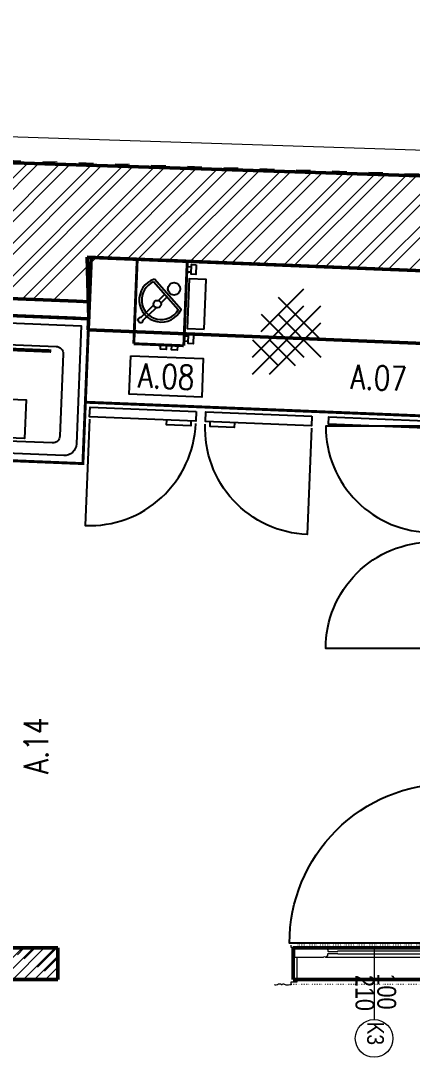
# Model space of a CAD drawing. Header units: inches. Extents: x -3731 to -279, y 59992 to 62726.
# Drawn here: x -1812.9 to -1650.7, y 61802.9 to 62231.9 of the extents above; entities that cross this region are included whole.
import ezdxf
from ezdxf.enums import TextEntityAlignment as Align

# ---------------------------------------------------------------- set-up
doc = ezdxf.new("R2010")
doc.units = ezdxf.units.IN
for name, pattern in [('ACAD_ISO03W100', [30, 12, -18]), ('DOT', [6.35, 0, -6.35]), ('HIDDEN', [9.525, 6.35, -3.175])]:
    doc.linetypes.add(name, pattern=pattern)
for name, color, linetype in [('-DWG_ANA', 7, 'Continuous'), ('-DWG_DETAY1', 7, 'Continuous'), ('-DWG_DETAY2', 7, 'Continuous'), ('-DWG_DETAY4', 7, 'Continuous'), ('NO', 7, 'Continuous'), ('NO-C', 7, 'Continuous'), ('PLAN', 9, 'Continuous')]:
    doc.layers.add(name, color=color, linetype=linetype)
for name, color, linetype, lineweight in [('A-DUVAR 0.50', 40, 'Continuous', 50), ('A-KAPI A DOGR 0.13', 73, 'Continuous', 13), ('A-KAPI A DOGR 0.20', 46, 'Continuous', 20), ('A-KAPI NOKT', 35, 'DOT', 9), ('Auto-Silik_Cizgiler', 47, 'Continuous', 9), ('Auto-SilikCizgiler', 251, 'Continuous', 9), ('BACAHATCH', 8, 'Continuous', 13), ('PENYAZILARI', 84, 'Continuous', 20)]:
    doc.layers.add(name, color=color, linetype=linetype, lineweight=lineweight)
doc.styles.add('ROMANS', font='romans.shx', dxfattribs={"width": 0.8})
doc.styles.add('STYLE1', font='technic_.ttf')

# ---------------------------------------------------------------- blocks, each defined once
blk = doc.blocks.new('EK_54L')
at = {"layer": '-DWG_DETAY1', "color": 0}
blk.add_lwpolyline([(-22, -7), (22, -7, -0.414214), (25, -10), (25, -44, -0.414214), (22, -47), (-22, -47, -0.414214), (-25, -44), (-25, -10, -0.414214)], format="xyb", close=True, dxfattribs=at)
at = {"layer": '-DWG_DETAY2', "color": 0, "const_width": 1.5}
blk.add_lwpolyline([(20, -9), (-21, -9, 0.414214), (-23, -11), (-23, -44)], format="xyb", dxfattribs=at)
at = {"layer": '-DWG_DETAY2', "color": 0}
for points in [[(-17, -10), (-17, -20)], [(-22, -15), (-12, -15)]]:
    blk.add_lwpolyline(points, dxfattribs=at)
blk.add_circle((-17, -15), 4, dxfattribs=at)
blk = doc.blocks.new('E_146')
at = {"layer": '-DWG_ANA', "color": 0, "const_width": 1.2}
blk.add_lwpolyline([(0, -60), (0, 0), (140, 0), (140, -60)], close=True, dxfattribs=at)
at = {"layer": '-DWG_DETAY1', "color": 0, "linetype": 'Continuous'}
blk.add_lwpolyline([(3, -52), (3, -3), (137, -3), (137, -52, -0.414214), (132, -57), (8, -57, -0.414214)], format="xyb", close=True, dxfattribs=at)
blk = doc.blocks.new('E1N146R')
at = {"layer": '-DWG_DETAY1', "color": 0}
for points in [[(10, -15), (75, -15, -0.254901)], [(10, -20), (75, -20, -0.254901)], [(10, -25), (75, -25, -0.254901)], [(10, -30), (75, -30, -0.254901)], [(10, -35), (75, -35, -0.254901)], [(10, -40), (75, -40, -0.254901)], [(10, -45), (75, -45, -0.254901)], [(10, -50), (75, -50, -0.254901)]]:
    blk.add_lwpolyline(points, format="xyb", dxfattribs=at)
at = {"layer": 'NO-C', "color": 0}
blk.add_lwpolyline([(84.4, -50.6), (84.4, -34.6), (115.4, -34.6), (115.4, -50.6)], close=True, dxfattribs=at)
at = {"layer": '-DWG_DETAY1', "color": 0, "linetype": 'Continuous'}
blk.add_blockref('EK_54L', (105, -5), dxfattribs=at)
at = {"layer": 'PLAN', "color": 0, "linetype": 'Continuous'}
blk.add_blockref('E_146', (0, 0), dxfattribs=at)
at = {"layer": 'NO', "linetype": 'Continuous', "style": 'ROMANS', "width": 0.8}
blk.add_attdef('NO', text='', height=10, dxfattribs=at).set_placement((99.4, -42.6), align=Align.MIDDLE)
blk = doc.blocks.new('A$C6E7B0E9E')
at = {"layer": '-DWG_ANA', "color": 0, "const_width": 0.8}
blk.add_lwpolyline([(0.4, 0.4), (0.4, 70.4), (63.4, 70.4), (63.4, 0.4)], close=True, dxfattribs=at)
at = {"layer": '-DWG_DETAY1', "color": 0}
blk.add_lwpolyline([(65.4, 2.4), (65.4, 68.4), (70.4, 68.4), (70.4, 2.4)], close=True, dxfattribs=at)
at = {"layer": '-DWG_DETAY2', "color": 0, "linetype": 'HIDDEN'}
blk.add_lwpolyline([(58.4, 5.4), (5.4, 5.4), (5.4, 65.4), (58.4, 65.4)], close=True, dxfattribs=at)
at = {"layer": '-DWG_DETAY2', "color": 0}
blk.add_lwpolyline([(70.4, 7.4), (74.4, 7.4), (74.4, 5.4), (70.4, 5.4)], dxfattribs=at)
at = {"layer": '-DWG_DETAY4', "color": 0}
blk.add_lwpolyline([(70.4, 68.4), (136.4, 68.4, -0.414214), (70.4, 2.4, -0.414214)], format="xyb", dxfattribs=at)
at = {"layer": 'NO', "linetype": 'Continuous', "style": 'ROMANS', "width": 0.8}
blk.add_attdef('NO', text='', height=10, rotation=90, dxfattribs=at).set_placement((48.4, 48.4), align=Align.MIDDLE)
blk = doc.blocks.new('SBT_KR')
at = {"layer": '-DWG_DETAY1', "color": 0}
blk.add_lwpolyline([(-2, -2), (-2, -6), (-46, -6), (-46, -2)], close=True, dxfattribs=at)
at = {"layer": '-DWG_DETAY2', "color": 0}
blk.add_lwpolyline([(-34, -6), (-34, -8), (-44, -8), (-44, -6)], dxfattribs=at)
at = {"layer": '-DWG_DETAY4', "color": 0}
blk.add_lwpolyline([(-2, -7), (-2, -51.01, -0.414214), (-46.01, -7)], format="xyb", dxfattribs=at)
blk = doc.blocks.new('SBT_KL')
at = {"layer": '-DWG_DETAY1', "color": 0}
blk.add_lwpolyline([(46, -2), (46, -6), (2, -6), (2, -2)], close=True, dxfattribs=at)
at = {"layer": '-DWG_DETAY2', "color": 0}
blk.add_lwpolyline([(44, -6), (44, -8), (34, -8), (34, -6)], dxfattribs=at)
at = {"layer": '-DWG_DETAY4', "color": 0}
blk.add_lwpolyline([(2, -7), (2, -51.01, 0.414214), (46.01, -7)], format="xyb", dxfattribs=at)
blk = doc.blocks.new('A$C5E1E09C9')
at = {"layer": '-DWG_ANA', "color": 0, "const_width": 1.2}
blk.add_lwpolyline([(121.01, 143.6), (121.01, 0.6), (51.01, 0.6), (51.01, 143.6)], close=True, dxfattribs=at)
at = {"layer": '-DWG_DETAY1', "color": 0}
blk.add_lwpolyline([(49.01, 2.6), (46.01, 2.6), (46.01, 42.6), (49.01, 42.6)], close=True, dxfattribs=at)
at = {"layer": '-DWG_DETAY1', "color": 0, "rotation": 270}
for name, p in [('SBT_KL', (51.01, 143.6)), ('SBT_KR', (51.01, 47.6))]:
    blk.add_blockref(name, p, dxfattribs=at)
at = {"layer": 'NO', "linetype": 'Continuous', "style": 'ROMANS', "width": 0.8}
blk.add_attdef('NO', text='', height=10, rotation=270, dxfattribs=at).set_placement((66.01, 22.6), align=Align.MIDDLE)
blk = doc.blocks.new('A$C6EAF7E2A')
at = {"layer": '-DWG_ANA', "color": 0, "const_width": 1.2}
blk.add_lwpolyline([(0.6, 111.01), (143.6, 111.01), (143.6, 51.01), (0.6, 51.01)], close=True, dxfattribs=at)
at = {"layer": '-DWG_DETAY1', "color": 0}
blk.add_lwpolyline([(141.6, 49.01), (141.6, 46.01), (101.6, 46.01), (101.6, 49.01)], close=True, dxfattribs=at)
for name, p in [('SBT_KL', (0.6, 51.01)), ('SBT_KR', (96.6, 51.01))]:
    blk.add_blockref(name, p, dxfattribs=at)
at = {"layer": 'NO', "linetype": 'Continuous', "style": 'ROMANS', "width": 0.8}
blk.add_attdef('NO', text='', height=10, dxfattribs=at).set_placement((121.6, 66.01), align=Align.MIDDLE)
blk = doc.blocks.new('T_PC')
at = {"layer": '-DWG_DETAY2', "color": 0}
for points in [[(27.93, 27.07), (45.61, 44.75)], [(35, 41.21), (52.68, 23.54)], [(24.39, 9.39), (52.68, 37.68)], [(24.39, 16.46), (45.61, 37.68)], [(27.93, 34.14), (45.61, 16.46)], [(31.46, 9.39), (52.68, 30.61)], [(35, 34.14), (52.68, 16.46)], [(24.39, 23.54), (35, 12.93)], [(31.46, 23.54), (42.07, 12.93)]]:
    blk.add_lwpolyline(points, dxfattribs=at)
blk = doc.blocks.new('ROB-MSD050')
at = {"layer": '-DWG_ANA', "color": 0, "const_width": 1.2}
for points in [[(0, -35), (0, 0), (20.73, 0), (20.73, -35)], [(0, -35), (20.73, -35)]]:
    blk.add_lwpolyline(points, dxfattribs=at)
at = {"layer": '-DWG_DETAY1', "color": 0}
for points in [[(22.54, -2.32), (20.54, -2.32), (20.54, -4.32), (22.54, -4.32)], [(24.54, -1.32), (24.54, -5.32), (22.54, -5.32), (22.54, -1.32), (24.54, -1.32)], [(24.54, -30.02), (24.54, -34.02), (22.54, -34.02), (22.54, -30.02), (24.54, -30.02)], [(22.54, -31.02), (20.54, -31.02), (20.54, -33.02), (22.54, -33.02)]]:
    blk.add_lwpolyline(points, dxfattribs=at)
blk.add_lwpolyline([(28.89, -27.82), (28.89, -7.23), (21.78, -7.23), (21.78, -27.82)], close=True, dxfattribs=at)
at = {"layer": '-DWG_DETAY2', "color": 0, "linetype": 'Continuous'}
for points in [[(7.42, -7.89, 1.51174), (19.04, -20.06), (7.42, -7.89)], [(7.18, -9.08, 1.387786), (17.84, -20.25), (7.18, -9.08)]]:
    blk.add_lwpolyline(points, format="xyb", dxfattribs=at)
for points in [[(9.46, -16.72), (11.88, -14.19)], [(10.53, -17.77), (12.96, -15.23)], [(2.44, -24.03), (7.55, -18.7)], [(3.44, -25.16), (8.65, -19.73)]]:
    blk.add_lwpolyline(points, dxfattribs=at)
at = {"layer": '-DWG_DETAY2', "color": 0}
for points in [[(13.47, -35.27), (13.47, -36.87), (11.1, -36.87), (11.1, -35.27)], [(18.08, -35.27), (18.08, -36.87), (15.72, -36.87), (15.72, -35.27)]]:
    blk.add_lwpolyline(points, dxfattribs=at)
at = {"layer": '-DWG_DETAY2', "color": 0, "linetype": 'Continuous'}
for centre, radius in [((15.74, -11.62), 2.56), ((9.04, -18.22), 1.56)]:
    blk.add_circle(centre, radius, dxfattribs=at)
blk.add_arc((2.38, -25.09), 1.06, 86.8032, 356.3673, dxfattribs=at)
at = {"layer": 'NO-C', "color": 0}
blk.add_lwpolyline([(-1, -40), (29, -40), (29, -56), (-1, -56)], close=True, dxfattribs=at)
at = {"layer": 'NO', "linetype": 'Continuous', "style": 'ROMANS', "width": 0.8}
blk.add_attdef('NO', text='', height=10, dxfattribs=at).set_placement((14, -48), align=Align.MIDDLE)
blk = doc.blocks.new('A$C71844D92')
at = {"layer": 'A-DUVAR 0.50', "color": 0}
for p, q in [((0, 8.9), (1.22, 38.88)), ((1.22, 38.88), (219.31, 30.02)), ((219.31, 30.02), (219.31, 0)), ((219.31, 0), (0, 8.9))]:
    blk.add_line(p, q, dxfattribs=at)
at = {"layer": 'NO', "linetype": 'Continuous', "style": 'ROMANS', "width": 0.8}
blk.add_attdef('NO', text='', height=10, rotation=357.6748, dxfattribs=at).set_placement((181.61, 13.05), align=Align.MIDDLE)

msp = doc.modelspace()

# ---------------------------------------------------------------- hatches: boundary and pattern name
at = {"layer": 'Auto-Silik_Cizgiler'}
h = msp.add_hatch(dxfattribs=at)
h.set_pattern_fill('ANSI31', color=256)
h.set_pattern_definition([(45, (19520.1213, 46545.3443), (-2.24506403, 2.24506403), [])])
h.paths.add_polyline_path([(-1873.77, 61848.08), (-1797.56, 61848.08), (-1797.56, 61835.08), (-1873.8, 61834.85)])
h = msp.add_hatch(dxfattribs=at)
h.set_pattern_fill('ANSI32', color=256)
h.set_pattern_definition([(45, (18229.863, 50678.464), (-6.735192, 6.735192), []), (45, (18234.353, 50678.464), (-6.735192, 6.735192), [])])
h.paths.add_polyline_path([(-1817.85, 61848.08), (-1797.56, 61848.08), (-1797.56, 61835.08), (-1817.89, 61847.5)])

# ---------------------------------------------------------------- linework, layer by layer
at = {"layer": 'A-DUVAR 0.50'}
for p, q in [((-3316.98, 62221.75), (-1318.03, 62156.97)), ((-1789.78, 62115.8), (-1933.22, 62121.63)), ((-1789.78, 62115.8), (-1784.4, 62115.58))]:
    msp.add_line(p, q, dxfattribs=at)
at = {"layer": 'A-DUVAR 0.50', "color": 0}
for p, q in [((-1542.23, 62164.24), (-1958.22, 62177.72)), ((-1565.56, 62125.08), (-1785.38, 62134)), ((-1785.38, 62134), (-1784.68, 62108.53)), ((-1714.44, 62131.12), (-1565.56, 62125.08)), ((-1790.12, 62108.75), (-1933.56, 62114.58)), ((-1933.56, 62114.58), (-1784.68, 62108.53)), ((-1933.56, 61848.08), (-1797.56, 61848.08)), ((-1797.56, 61848.08), (-1797.56, 61835.08)), ((-1700.06, 61848.08), (-1700.06, 61835.08)), ((-1700.06, 61848.08), (-1565.56, 61848.08)), ((-2022.33, 61835.08), (-1797.56, 61835.08)), ((-1700.06, 61835.08), (-1499.27, 61835.08))]:
    msp.add_line(p, q, dxfattribs=at)
at = {"layer": 'A-DUVAR 0.50'}
for points in [[(-1873.77, 61848.08), (-1797.56, 61848.08)], [(-1797.56, 61835.08), (-1873.77, 61834.85)]]:
    msp.add_lwpolyline(points, dxfattribs=at)
at = {"layer": 'A-KAPI A DOGR 0.13'}
msp.add_line((-1687.62, 61848.23), (-1700.93, 61848.23), dxfattribs=at)
for points in [[(-1699.43, 61848.23), (-1699.43, 61844.23), (-1687.62, 61844.23)], [(-1686.29, 61848.23), (-1614.33, 61848.23), (-1614.33, 61844.23)], [(-1685.48, 61846.66), (-1681.48, 61846.66)], [(-1685.48, 61845.8), (-1681.48, 61845.8)], [(-1681.48, 61846.66), (-1681.48, 61846.86), (-1631.94, 61846.86)], [(-1681.48, 61845.8), (-1681.48, 61845.6), (-1631.94, 61845.6)]]:
    msp.add_lwpolyline(points, dxfattribs=at)
for points in [[(-1687.62, 61848.23, -0.358492), (-1687.34, 61848.06, 0.345519), (-1686.74, 61847.97, -0.39009), (-1686.04, 61847.72, 0.249206), (-1685.84, 61847.58, -0.02009), (-1685.81, 61847.58)], [(-1687.62, 61844.23, 0.358492), (-1687.34, 61844.41, -0.345519), (-1686.74, 61844.49, 0.39009), (-1686.04, 61844.74, -0.249206), (-1685.84, 61844.88)], [(-1685.84, 61847.58, -0.367275), (-1685.62, 61847.43, -0.496975)], [(-1685.84, 61844.88, 0.367275), (-1685.62, 61845.04, 0.496975)], [(-1685.62, 61847.43), (-1685.62, 61846.79, 0.512658), (-1685.48, 61846.66)], [(-1685.62, 61845.04), (-1685.62, 61845.67, -0.512658), (-1685.48, 61845.8)]]:
    msp.add_lwpolyline(points, format="xyb", dxfattribs=at)
at = {"layer": 'A-KAPI A DOGR 0.20'}
for points in [[(-1700.93, 61848.23), (-1700.93, 61849.23)], [(-1686.71, 61844.23), (-1614.03, 61844.23), (-1614.03, 61848.23), (-1612.53, 61848.23), (-1612.53, 61849.23)], [(-1700.93, 61833.03), (-1700.93, 61834.06), (-1698.43, 61834.06), (-1698.43, 61844.23)]]:
    msp.add_lwpolyline(points, dxfattribs=at)
msp.add_lwpolyline([(-1707.73, 61833.02, 0.441019), (-1707.6, 61832.87, 0.237138), (-1706.56, 61832.92, -0.374201), (-1704.86, 61833.01, 0.132642), (-1704.72, 61832.95), (-1704.62, 61832.95, 0.41446), (-1704.54, 61833.02, -0.383371), (-1704.39, 61833.31, -0.155896), (-1704.01, 61833.25, -0.0157), (-1703.65, 61833.08, 0.035668), (-1703.02, 61832.81, 0.075404), (-1702.87, 61832.79, 0.050432), (-1700.97, 61833, 0.285097), (-1700.93, 61833.03)], format="xyb", dxfattribs=at)
at = {"layer": 'A-KAPI NOKT', "ltscale": 0.09}
for points in [[(-1613.34, 61849.23), (-1698.12, 61849.23)], [(-1613.3, 61833), (-1700.97, 61833)]]:
    msp.add_lwpolyline(points, dxfattribs=at)
at = {"layer": 'Auto-Silik_Cizgiler'}
for p, q in [((-1863.96, 62118.81), (-1809.86, 62172.91)), ((-1859.64, 62118.64), (-1805.51, 62172.77)), ((-1851.01, 62118.29), (-1796.81, 62172.49)), ((-1846.7, 62118.11), (-1792.46, 62172.35)), ((-1838.07, 62117.76), (-1783.76, 62172.07)), ((-1833.75, 62117.59), (-1779.41, 62171.93)), ((-1825.12, 62117.24), (-1770.71, 62171.64)), ((-1820.81, 62117.06), (-1766.37, 62171.5)), ((-1812.18, 62116.71), (-1757.67, 62171.22)), ((-1807.86, 62116.54), (-1753.32, 62171.08)), ((-1799.23, 62116.19), (-1744.62, 62170.8)), ((-1777.26, 62133.67), (-1740.27, 62170.66)), ((-1768.63, 62133.32), (-1731.57, 62170.38)), ((-1764.31, 62133.15), (-1727.22, 62170.23)), ((-1755.68, 62132.8), (-1718.52, 62169.95)), ((-1751.37, 62132.62), (-1714.18, 62169.81)), ((-1742.74, 62132.27), (-1705.48, 62169.53)), ((-1738.42, 62132.09), (-1701.13, 62169.39)), ((-1729.79, 62131.74), (-1692.43, 62169.11)), ((-1725.48, 62131.57), (-1688.08, 62168.97)), ((-1716.85, 62131.22), (-1679.38, 62168.68)), ((-1712.53, 62131.04), (-1675.03, 62168.54)), ((-1703.9, 62130.69), (-1666.33, 62168.26)), ((-1699.59, 62130.52), (-1661.99, 62168.12)), ((-1690.96, 62130.17), (-1653.29, 62167.84)), ((-1686.64, 62129.99), (-1648.94, 62167.7)), ((-1678.01, 62129.64), (-1640.24, 62167.42)), ((-1673.7, 62129.47), (-1635.89, 62167.27)), ((-1665.07, 62129.12), (-1627.19, 62166.99)), ((-1660.75, 62128.94), (-1622.84, 62166.85)), ((-1652.12, 62128.59), (-1614.14, 62166.57))]:
    msp.add_line(p, q, dxfattribs=at)
at = {"layer": 'Auto-SilikCizgiler', "color": 1, "linetype": 'ACAD_ISO03W100', "ltscale": 0.5, "true_color": 0xe60000}
for p, q in [((-1318.03, 62157.52), (-3316.8, 62223.3)), ((-1933.19, 62121.82), (-1784.39, 62115.78))]:
    msp.add_line(p, q, dxfattribs=at)
at = {"layer": 'BACAHATCH'}
msp.add_line((-1318.03, 62167.6), (-3301.44, 62231.88), dxfattribs=at)
at = {"layer": 'PENYAZILARI'}
msp.add_line((-1666.51, 61848.45), (-1666.51, 61818.45), dxfattribs=at)
msp.add_circle((-1666.51, 61810.65), 7.8, dxfattribs=at)

# ---------------------------------------------------------------- block references
at = {"layer": 'A-DUVAR 0.50', "color": 0}
for name, p, rotation, values in [('A$C6EAF7E2A', (-1788.75, 62023.04), 357.674807105905, {'NO': 'A.07'}), ('ROB-MSD050', (-1764.62, 62133.16), 357.6748071059154, {'NO': 'A.08'}), ('E1N146R', (-1924.57, 62114.21), 357.6748071059031, {'NO': 'A.09'}), ('A$C6E7B0E9E', (-1565.16, 61918.48), 180, {'NO': 'A.02'})]:
    msp.add_blockref(name, p, dxfattribs=dict(at, rotation=rotation)).add_auto_attribs(values)
for name, p, values in [('A$C71844D92', (-1784.87, 62095.05), {'NO': 'A.06'}), ('A$C5E1E09C9', (-1686.57, 61922.48), {'NO': 'A.03'})]:
    msp.add_blockref(name, p, dxfattribs=at).add_auto_attribs(values)
at = {"layer": 'PLAN', "color": 0, "linetype": 'Continuous'}
msp.add_blockref('T_PC', (-1741.23, 62076.22), dxfattribs=at)

# ---------------------------------------------------------------- texts
at = {"layer": 'NO', "linetype": 'Continuous', "style": 'ROMANS', "width": 0.8}
msp.add_attdef('A.14', text='NO', height=10, rotation=90, dxfattribs=at).set_placement((-1806.54, 61931.78), align=Align.MIDDLE)
at = {"layer": 'PENYAZILARI', "style": 'STYLE1'}
for s, height, p in [('210', 7.8, (-1674.24, 61836.95)), ('100', 7.8, (-1665.2, 61837.52)), ('K3', 6.9, (-1669.38, 61817.58))]:
    msp.add_text(s, height=height, rotation=270, dxfattribs=at).set_placement(p)

doc.saveas('drawing.dxf')
